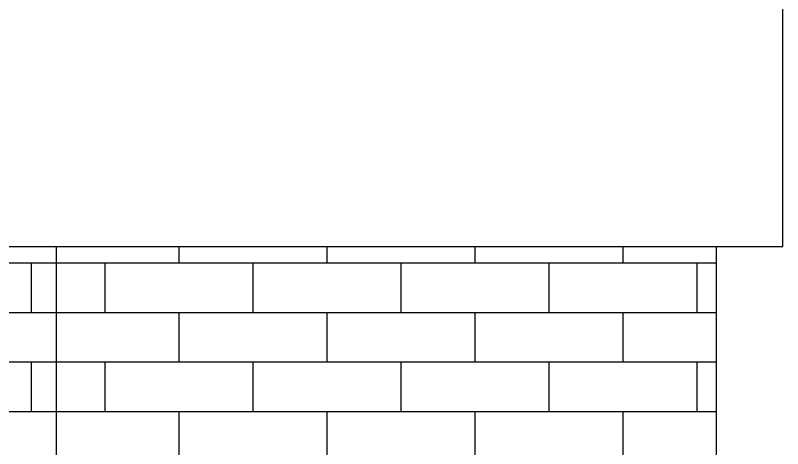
# Model space of a CAD drawing. Header units: metres. Extents: x 42 to 294, y -52 to 32.
# Drawn here: x 285.796 to 286.957, y -32.549 to -31.893 of the extents above; entities that cross this region are included whole.
import ezdxf

# ---------------------------------------------------------------- set-up
doc = ezdxf.new("R2010")
doc.units = ezdxf.units.M
doc.header["$LTSCALE"] = 0.15
doc.layers.add('A-WALL', color=2, linetype='Continuous', lineweight=30)

msp = doc.modelspace()

# ---------------------------------------------------------------- hatches: boundary and pattern name
at = {"layer": 'A-WALL'}
h = msp.add_hatch(dxfattribs=at)
h.set_pattern_fill('FP1_19', color=256, style=0, pattern_type=2)
h.set_pattern_definition([(180, (285.70759, -34.74309), (-9e-18, -0.075), []), (270, (285.70759, -34.74309), (0.112, -0.075), [0.075, -0.075])])
h.paths.add_polyline_path([(285.5572, -33.7431), (285.8572, -33.7431), (285.8572, -32.2431), (285.5572, -32.2431)], flags=0)
h = msp.add_hatch(dxfattribs=at)
h.set_pattern_fill('FP1_21', color=256, style=0, pattern_type=2)
h.set_pattern_definition([(0, (285.70759, -34.74309), (0, 0.075), []), (90, (285.70759, -34.74309), (-0.112, 0.075), [0.075, -0.075])])
h.paths.add_polyline_path([(286.7856, -33.7422), (286.7858, -33.7431), (286.8572, -33.7431), (286.8572, -32.2431), (285.8572, -32.2431), (285.8572, -32.5681), (285.8822, -32.5681), (285.8822, -33.7431), (286.0255, -33.7431), (286.0257, -33.7426), (286.0302, -33.7311), (286.0183, -33.7236), (286.0069, -33.7162), (285.9966, -33.7087), (285.9879, -33.7014), (285.9813, -33.6941), (285.9773, -33.6869), (285.9766, -33.6798), (285.9796, -33.6707), (285.9863, -33.6578), (285.9961, -33.6418), (286.0083, -33.6232), (286.0224, -33.6027), (286.0376, -33.5809), (286.0535, -33.5585), (286.0773, -33.5935), (286.0861, -33.5809), (286.102, -33.5585), (286.1278, -33.5966), (286.1296, -33.5931), (286.1344, -33.5851), (286.1396, -33.5766), (286.1446, -33.5679), (286.1487, -33.5591), (286.1512, -33.5505), (286.1515, -33.5422), (286.1518, -33.5314), (286.1542, -33.5162), (286.1579, -33.4984), (286.1621, -33.48), (286.1661, -33.4628), (286.169, -33.4487), (286.1702, -33.4396), (286.1701, -33.4337), (286.1699, -33.4281), (286.1696, -33.4227), (286.1692, -33.4174), (286.1688, -33.4123), (286.1683, -33.4073), (286.1678, -33.4023), (286.1658, -33.3953), (286.1639, -33.3883), (286.1622, -33.3815), (286.1607, -33.3747), (286.1595, -33.3681), (286.1588, -33.3618), (286.1585, -33.3556), (286.1588, -33.3495), (286.1595, -33.3431), (286.1607, -33.3365), (286.1622, -33.3298), (286.1639, -33.3229), (286.1658, -33.316), (286.1678, -33.309), (286.1649, -33.3085), (286.1628, -33.308), (286.1621, -33.3074), (286.1637, -33.3068), (286.1681, -33.3061), (286.1763, -33.3052), (286.1888, -33.3043), (286.2026, -33.3032), (286.2142, -33.3018), (286.2239, -33.3002), (286.2321, -33.2985), (286.2393, -33.2966), (286.2457, -33.2946), (286.2518, -33.2927), (286.2608, -33.2847), (286.2696, -33.277), (286.2782, -33.2699), (286.2865, -33.2637), (286.2942, -33.2586), (286.3014, -33.255), (286.3078, -33.253), (286.3154, -33.251), (286.326, -33.2471), (286.339, -33.2417), (286.354, -33.2351), (286.3622, -33.2314), (286.3704, -33.2276), (286.3878, -33.2195), (286.4058, -33.2109), (286.4454, -33.148), (286.4548, -33.1461), (286.4641, -33.1444), (286.4729, -33.1433), (286.481, -33.1431), (286.4882, -33.144), (286.4943, -33.1463), (286.4958, -33.1476), (286.5033, -33.1461), (286.5126, -33.1444), (286.5213, -33.1433), (286.5295, -33.1431), (286.5367, -33.144), (286.5428, -33.1463), (286.5475, -33.1504), (286.5523, -33.1549), (286.5581, -33.1587), (286.5643, -33.1622), (286.5702, -33.166), (286.5753, -33.1704), (286.5788, -33.176), (286.5802, -33.183), (286.58, -33.1903), (286.5796, -33.1964), (286.5791, -33.2015), (286.5783, -33.2058), (286.5774, -33.2094), (286.5765, -33.2126), (286.5755, -33.2157), (286.5675, -33.2173), (286.5598, -33.2193), (286.5526, -33.2223), (286.5461, -33.2267), (286.5406, -33.233), (286.5363, -33.2416), (286.5335, -33.253), (286.5321, -33.2642), (286.5317, -33.2723), (286.5325, -33.2784), (286.5342, -33.2834), (286.5369, -33.2884), (286.5406, -33.2942), (286.5452, -33.302), (286.5512, -33.3108), (286.5589, -33.3192), (286.5675, -33.3271), (286.5765, -33.3344), (286.5851, -33.3408), (286.5928, -33.3464), (286.5988, -33.351), (286.6043, -33.3549), (286.6104, -33.3587), (286.6168, -33.3628), (286.6227, -33.3673), (286.6279, -33.3725), (286.6317, -33.3786), (286.6338, -33.3859), (286.6348, -33.3938), (286.6358, -33.4016), (286.6366, -33.4096), (286.6374, -33.4178), (286.638, -33.4266), (286.6383, -33.4361), (286.6385, -33.4466), (286.6387, -33.4571), (286.6392, -33.4668), (286.6401, -33.4757), (286.6412, -33.4841), (286.6426, -33.492), (286.644, -33.4997), (286.6455, -33.5072), (286.6921, -33.5469), (286.6971, -33.5464), (286.7022, -33.5464), (286.7073, -33.5471), (286.7125, -33.549), (286.718, -33.5525), (286.7236, -33.5578), (286.7294, -33.5655), (286.735, -33.5737), (286.7396, -33.5804), (286.7436, -33.5859), (286.7469, -33.5904), (286.7499, -33.5942), (286.7526, -33.5975), (286.7551, -33.6005), (286.7854, -33.6099), (286.8111, -33.6728), (286.813, -33.6739), (286.8146, -33.6753), (286.8154, -33.6773), (286.8151, -33.6803), (286.8134, -33.6846), (286.8098, -33.6906), (286.8041, -33.6985), (286.7977, -33.707), (286.7925, -33.7146), (286.7886, -33.7216), (286.7861, -33.7284), (286.7851, -33.7351)], flags=0)

# ---------------------------------------------------------------- linework, layer by layer
for p, q in [((286.9572, -32.2431), (286.9572, -30.9431)), ((273.9322, -32.2431), (286.9572, -32.2431)), ((285.8572, -32.2431), (285.8572, -33.7431)), ((286.8572, -33.7431), (286.8572, -32.2431))]:
    msp.add_line(p, q, dxfattribs=at)

doc.saveas('drawing.dxf')
